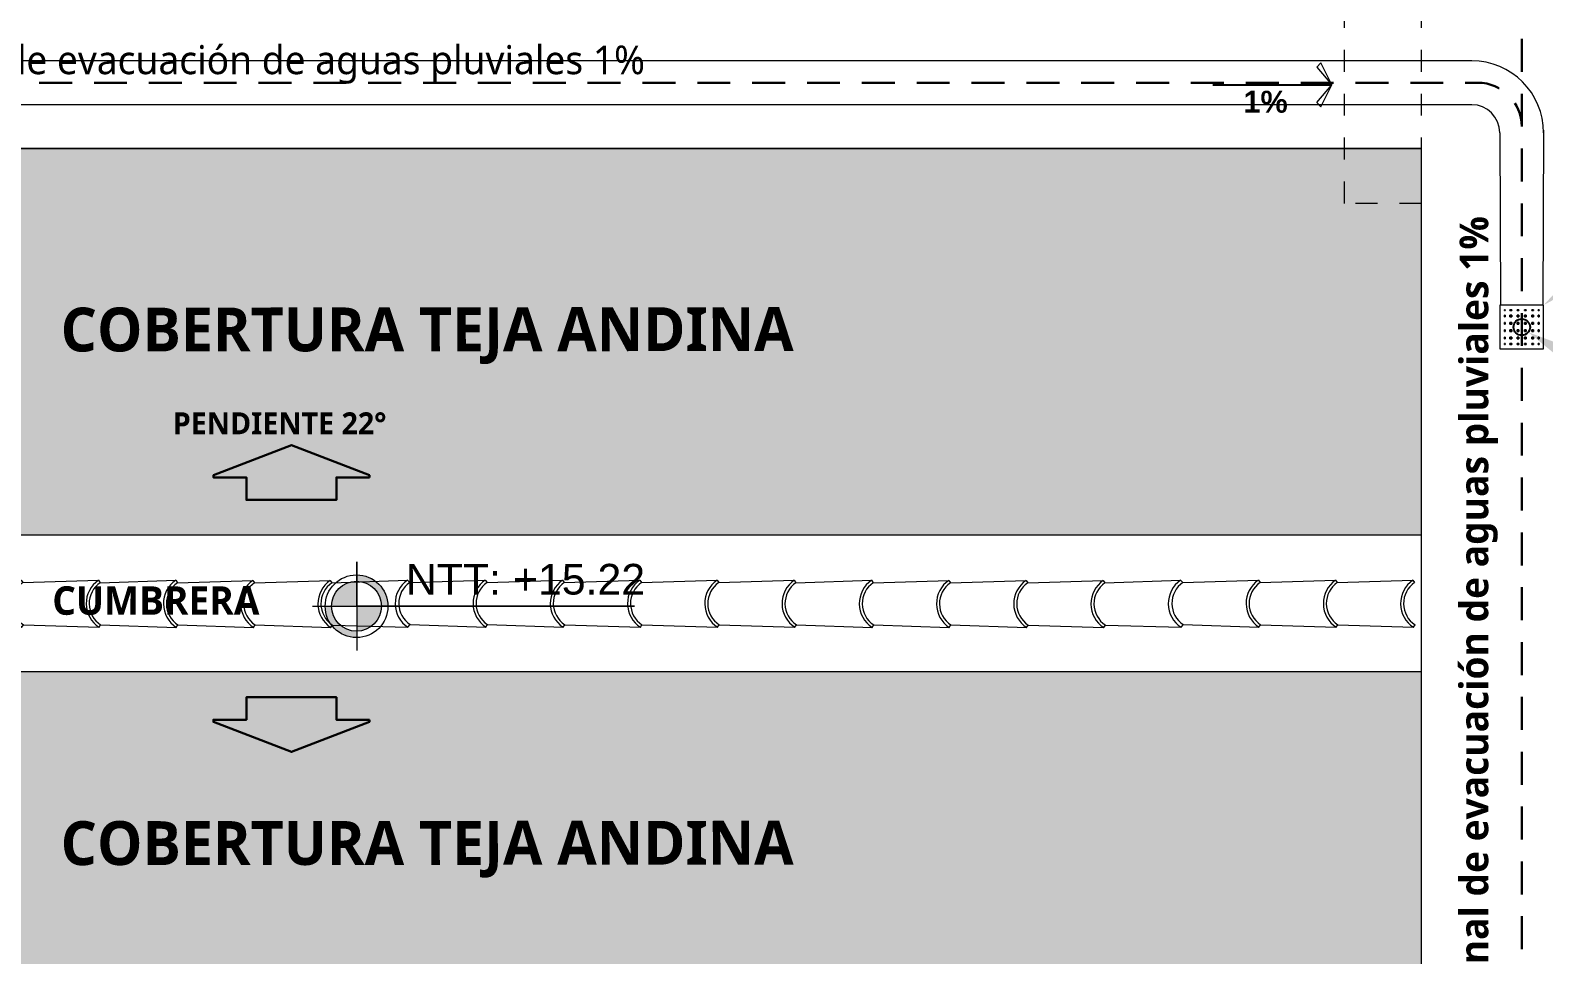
# Model space of a CAD drawing. Header units: metres. Extents: x 27 to 147, y -173 to 8.
# Drawn here: x 121.2 to 128.1, y -112.21 to -107.99 of the extents above; entities that cross this region are included whole.
import ezdxf
from ezdxf import colors
from ezdxf.entities.mleader import LeaderData, LeaderLine
from ezdxf.math import Vec2, Vec3

# ---------------------------------------------------------------- set-up
doc = ezdxf.new("R2010")
doc.units = ezdxf.units.M
doc.linetypes.add('DASHED2', pattern=[0.375, 0.25, -0.125])
doc.linetypes.add('HIDDEN2', pattern=[0.1875, 0.125, -0.0625])
for name, color, linetype, lineweight in [('2D Drafting - General_Pen_No__46', 7, 'Continuous', 25), ('canal de evacuacion', 1, 'Continuous', 20), ('Cotas varias El', 253, 'Continuous', 13), ('GRAFO 0 BLANCO', 7, 'Continuous', 0), ('grafo 2', 31, 'Continuous', 20), ('GRAFO 4', 7, 'Continuous', 30), ('GRAFO01', 7, 'Continuous', 0), ('Interior - Mobiliario', 7, 'Continuous', 5), ('letras sr', 7, 'Continuous', 5), ('linea0016', 144, 'HIDDEN2', 9), ('Lineas Referencia', 73, 'Continuous', 13), ('teja andina', 252, 'Continuous', 0), ('TEJAS ANDINA', 253, 'Continuous', 0), ('TEXTO 100', 7, 'Continuous', 20), ('TEXTOS-SUBTITULO', 7, 'Continuous', 30)]:
    doc.layers.add(name, color=color, linetype=linetype, lineweight=lineweight)
doc.layers.add('ACHURADO', color=1, linetype='Continuous')
for name, color, linetype, lineweight, true_color in [('Interior - Furniture _Pen_No__3', 7, 'Continuous', 18, 0xff6600), ('Interior - Mobiliario _Pluma_Nº__3', 7, 'Continuous', 18, 0xff6600), ('Mobiliario', 7, 'Continuous', 0, 0x7f7f7f)]:
    doc.layers.add(name, color=color, linetype=linetype, lineweight=lineweight, true_color=true_color)
doc.styles.add('Generales', font='trebuc.ttf', dxfattribs={"height": 0.1})
doc.styles.add('GENERATED_STYLE_2', font='arial.ttf')
doc.styles.add('JOS', font='arial.ttf', dxfattribs={"height": 1})
doc.styles.get("Standard").update_dxf_attribs({"font": 'arial.ttf'})
doc.styles.add('TURBO_BASS', font='swisseb.ttf')

# ---------------------------------------------------------------- blocks, each defined once
blk = doc.blocks.new('A$C295C7585')
at = {"layer": 'Mobiliario', "lineweight": 15}
for p, q in [((1.374978025502969, 3.076203088460716), (1.513853283491699, 3.40416242087349)), ((1.513853283491699, 3.40416242087349), (1.527648820229842, 3.406546360073889)), ((1.556330874160267, 2.995064099900674), (1.716417933508637, 3.313533070731637)), ((1.716417933508637, 3.313533070731637), (1.70900166888714, 3.325407371513847)), ((1.222307230775641, 2.745859816847769), (1.36118248876528, 3.073819149260316)), ((1.36118248876528, 3.073819149260316), (1.374978025502969, 3.076203088460716)), ((1.563747138781764, 2.983189799118463), (1.556330874160267, 2.995064099900674)), ((1.403660079433394, 2.6647208282875), (1.563747138781764, 2.983189799118463)), ((1.069636436049223, 2.415516545234141), (1.208511694038407, 2.743475877646915)), ((1.208511694038407, 2.743475877646915), (1.222307230776096, 2.745859816847542)), ((1.250989284706975, 2.334377556673871), (1.411076344054891, 2.652846527505289)), ((1.411076344054891, 2.652846527505289), (1.403660079433394, 2.6647208282875)), ((0.9169656413223493, 2.085173273620967), (1.055840899311079, 2.413132606033741)), ((1.055840899311079, 2.413132606033741), (1.069636436048768, 2.415516545234595)), ((1.098318489980102, 2.004034285060698), (1.258405549328472, 2.322503255891888)), ((1.258405549328472, 2.322503255891888), (1.25098928470652, 2.334377556674326)), ((0.7650785429282223, 1.751017721853714), (0.9031190902182971, 2.079350511766734)), ((0.9031190902182971, 2.079350511766734), (0.9169656413223493, 2.085173273620967)), ((1.10492039455994, 1.989062689736784), (1.098439325062163, 2.004274668164622)), ((0.94643139158552, 1.66987873329299), (1.10492039455994, 1.989062689736784)), ((0.612407748201349, 1.420674450239858), (0.7512830061905333, 1.748633782652632)), ((0.7512830061905333, 1.748633782652632), (0.7650785429282223, 1.751017721853486)), ((0.7937605968586467, 1.339535461679816), (0.953847656207472, 1.658004432511007)), ((0.953847656207472, 1.658004432511007), (0.94643139158552, 1.66987873329299)), ((0.4597369534749305, 1.090331178626684), (0.5986122114636601, 1.418290511039459)), ((0.5986122114636601, 1.418290511039459), (0.6124077482018038, 1.420674450240085)), ((0.6410898021322282, 1.009192190066642), (0.8011768614805987, 1.327661160897833)), ((0.8011768614805987, 1.327661160897833), (0.7937605968591015, 1.339535461679816)), ((0.3070661587476025, 0.7599879070137376), (0.4459414167367868, 1.087947239426285)), ((0.4459414167367868, 1.087947239426285), (0.4597369534749305, 1.090331178626911)), ((0.6485060667537255, 0.997317889284659), (0.6410898021322282, 1.009192190066642)), ((0.4884190074053549, 0.6788489184534683), (0.6485060667537255, 0.997317889284659)), ((0.1543953640207292, 0.4296446354001091), (0.2932706220099135, 0.757603967813111)), ((0.2932706220099135, 0.757603967813111), (0.3070661587480572, 0.7599879070135103)), ((0.3357482126784817, 0.3485056468398398), (0.4958352720268522, 0.6669746176712579)), ((0.4958352720268522, 0.6669746176712579), (0.4884190074053549, 0.6788489184534683)), ((0.1405998272830402, 0.4272606961997099), (0.1543953640207292, 0.4296446354007912)), ((0.001724569293855893, 0.09930136378693533), (0.1405998272830402, 0.4272606961997099)), ((0.1830774179516084, 0.01816237522666597), (0.3431644773004336, 0.3366313460578567)), ((0.3431644773004336, 0.3366313460578567), (0.3357482126784817, 0.3485056468402945))]:
    blk.add_line(p, q, dxfattribs=at)
for centre, radius, start, end in [((1.64559542193274, 3.42692813519011), 0.1336946849706216, 189.8041789864884, 301.9874291323811), ((1.64559542193274, 3.42692813519011), 0.1196946849706216, 189.8041789864884, 301.9874291323811), ((1.492924627205866, 3.096584863576936), 0.1336946849706216, 189.8041789864884, 301.9874291323811), ((1.492924627205866, 3.096584863576936), 0.1196946849706216, 189.8041789864884, 301.9874291323811), ((1.340253832479448, 2.766241591963535), 0.1336946849706216, 189.8041789864884, 301.9874291323811), ((1.340253832479448, 2.766241591963535), 0.1196946849706216, 189.8041789864884, 301.9874291323811), ((1.187583037752574, 2.435898320350134), 0.1336946849706216, 189.8041789864884, 301.9874291323811), ((1.187583037752574, 2.435898320350134), 0.1196946849706216, 189.8041789864884, 301.9874291323811), ((1.034204698330086, 2.101672659223368), 0.1329726096647947, 189.6640148896703, 302.1275932302208), ((1.034912243024337, 2.105555048736051), 0.1196946849706216, 189.8041789864884, 301.9874291323811), ((0.8830251446311195, 1.77139949696948), 0.1336946849706216, 189.8041789864884, 301.9874291323811), ((0.8830251446311195, 1.77139949696948), 0.1196946849706216, 189.8041789864884, 301.9874291323811), ((0.7303543499047009, 1.441056225356306), 0.1336946849706216, 189.8041789864884, 301.9874291323811), ((0.7303543499047009, 1.441056225356306), 0.1196946849706216, 189.8041789864884, 301.9874291323811), ((0.5776835551778277, 1.110712953743132), 0.1336946849706216, 189.8041789864884, 301.9874291323811), ((0.5776835551778277, 1.110712953743132), 0.1196946849706216, 189.8041789864884, 301.9874291323811), ((0.4250127604509544, 0.7803696821295034), 0.1336946849706216, 189.8041789864884, 301.9874291323811), ((0.4250127604509544, 0.7803696821295034), 0.1196946849706216, 189.8041789864884, 301.9874291323811), ((0.2723419657240811, 0.4500264105163296), 0.1196946849706216, 189.8041789864884, 301.9874291323811), ((0.2723419657240811, 0.4500264105163296), 0.1336946849706216, 189.8041789864884, 301.9874291323811), ((0.1196711709962983, 0.119683138902019), 0.1196946849706216, 189.8041789864884, 301.9874291323811)]:
    blk.add_arc(centre, radius, start, end, dxfattribs=at)
blk = doc.blocks.new('FLECHA')
at = {"layer": 'grafo 2', "ltscale": 0.05}
for p, q in [((674350.4068813783, 8489809.493097022, -2.952000000000225), (674350.3571751671, 8489809.392813733, -2.952000000000225)), ((674350.4259006998, 8489809.474077702, -2.952000000000225), (674350.3571751671, 8489809.392813733, -2.952000000000225)), ((674350.4068813783, 8489809.493097022, -2.952000000000225), (674350.4259006998, 8489809.474077702, -2.952000000000225)), ((674350.4259006998, 8489809.311549768, -2.952000000000225), (674350.3571751671, 8489809.392813733, -2.952000000000225)), ((674350.4068813783, 8489809.292530447, -2.952000000000225), (674350.4259006998, 8489809.311549768, -2.952000000000225))]:
    blk.add_line(p, q, dxfattribs=at)
at = {"layer": 'grafo 2', "lineweight": 25}
blk.add_line((674350.8988359317, 8489809.392813733, -2.952000000000225), (674350.3571751671, 8489809.392813733, -2.952000000000225), dxfattribs=at)
at = {"layer": 'grafo 2'}
blk.add_line((674350.3571751671, 8489809.392813733, -2.952000000000225), (674350.4068813783, 8489809.292530447, -2.952000000000225), dxfattribs=at)
blk = doc.blocks.new('Red 18')
at = {"layer": 'GRAFO 0 BLANCO', "linetype": 'Continuous'}
for p, q in [((0.05, 0.2041666666666667), (0.04583333333333334, 0.2041666666666667)), ((0.04583333333333334, 0.2041666666666667), (0.04583333333333334, 0.2)), ((0.04583333333333334, 0.2), (0.04583333333333334, 0.2041666666666667)), ((0.04583333333333334, 0.2041666666666667), (0.05, 0.2041666666666667)), ((0.04583333333333334, 0.2), (0.05, 0.2)), ((0.05, 0.2), (0.04583333333333334, 0.2)), ((0.05, 0.1791666666666666), (0.04583333333333334, 0.1791666666666666)), ((0.04583333333333334, 0.1791666666666666), (0.04583333333333334, 0.1708333333333333)), ((0.04583333333333334, 0.1708333333333333), (0.04583333333333334, 0.1791666666666666)), ((0.04583333333333334, 0.1791666666666666), (0.05, 0.1791666666666666)), ((0.04583333333333334, 0.1708333333333333), (0.05, 0.1708333333333333)), ((0.05, 0.1708333333333333), (0.04583333333333334, 0.1708333333333333)), ((0.05, 0.1458333333333333), (0.04583333333333334, 0.1458333333333333)), ((0.04583333333333334, 0.1458333333333333), (0.04583333333333334, 0.1375)), ((0.04583333333333334, 0.1375), (0.04583333333333334, 0.1458333333333333)), ((0.04583333333333334, 0.1458333333333333), (0.05, 0.1458333333333333)), ((0.05, 0.2), (0.05, 0.2041666666666667)), ((0.05, 0.2041666666666667), (0.05, 0.2)), ((0.05, 0.1708333333333333), (0.05, 0.1791666666666666)), ((0.05, 0.1791666666666666), (0.05, 0.1708333333333333)), ((0.05, 0.1375), (0.05, 0.1458333333333333)), ((0.05, 0.1458333333333333), (0.05, 0.1375)), ((0.07916666666666668, 0.2041666666666667), (0.07083333333333333, 0.2041666666666667)), ((0.07083333333333333, 0.2041666666666667), (0.07083333333333333, 0.2)), ((0.07083333333333333, 0.2041666666666667), (0.07916666666666668, 0.2041666666666667)), ((0.07083333333333333, 0.2), (0.07083333333333333, 0.2041666666666667)), ((0.07083333333333333, 0.2), (0.07916666666666668, 0.2)), ((0.07916666666666668, 0.2), (0.07083333333333333, 0.2)), ((0.07916666666666668, 0.1791666666666666), (0.07083333333333333, 0.1791666666666666)), ((0.07083333333333333, 0.1791666666666666), (0.07083333333333333, 0.1708333333333333)), ((0.07083333333333333, 0.1708333333333333), (0.07083333333333333, 0.1791666666666666)), ((0.07083333333333333, 0.1791666666666666), (0.07916666666666668, 0.1791666666666666)), ((0.07083333333333333, 0.1708333333333333), (0.07916666666666668, 0.1708333333333333)), ((0.07916666666666668, 0.1708333333333333), (0.07083333333333333, 0.1708333333333333)), ((0.07916666666666668, 0.1458333333333333), (0.07083333333333333, 0.1458333333333333)), ((0.07083333333333333, 0.1458333333333333), (0.07083333333333333, 0.1375)), ((0.07083333333333333, 0.1375), (0.07083333333333333, 0.1458333333333333)), ((0.07083333333333333, 0.1458333333333333), (0.07916666666666668, 0.1458333333333333)), ((0.07916666666666668, 0.2), (0.07916666666666668, 0.2041666666666667)), ((0.07916666666666668, 0.2041666666666667), (0.07916666666666668, 0.2)), ((0.07916666666666668, 0.1708333333333333), (0.07916666666666668, 0.1791666666666666)), ((0.07916666666666668, 0.1791666666666666), (0.07916666666666668, 0.1708333333333333)), ((0.07916666666666668, 0.1375), (0.07916666666666668, 0.1458333333333333)), ((0.07916666666666668, 0.1458333333333333), (0.07916666666666668, 0.1375)), ((0.1125, 0.2041666666666667), (0.1041666666666667, 0.2041666666666667)), ((0.1041666666666667, 0.2041666666666667), (0.1041666666666667, 0.2)), ((0.1041666666666667, 0.2041666666666667), (0.1125, 0.2041666666666667)), ((0.1041666666666667, 0.2), (0.1041666666666667, 0.2041666666666667)), ((0.1041666666666667, 0.2), (0.1125, 0.2)), ((0.1125, 0.2), (0.1041666666666667, 0.2)), ((0.1125, 0.1791666666666666), (0.1041666666666667, 0.1791666666666666)), ((0.1041666666666667, 0.1791666666666666), (0.1041666666666667, 0.1708333333333333)), ((0.1041666666666667, 0.1708333333333333), (0.1041666666666667, 0.1791666666666666)), ((0.1041666666666667, 0.1791666666666666), (0.1125, 0.1791666666666666)), ((0.1041666666666667, 0.1708333333333333), (0.1125, 0.1708333333333333)), ((0.1125, 0.1708333333333333), (0.1041666666666667, 0.1708333333333333)), ((0.1125, 0.1458333333333333), (0.1041666666666667, 0.1458333333333333)), ((0.1041666666666667, 0.1458333333333333), (0.1041666666666667, 0.1375)), ((0.1041666666666667, 0.1375), (0.1041666666666667, 0.1458333333333333)), ((0.1041666666666667, 0.1458333333333333), (0.1125, 0.1458333333333333)), ((0.1125, 0.2), (0.1125, 0.2041666666666667)), ((0.1125, 0.2041666666666667), (0.1125, 0.2)), ((0.1125, 0.1708333333333333), (0.1125, 0.1791666666666666)), ((0.1125, 0.1791666666666666), (0.1125, 0.1708333333333333)), ((0.1125, 0.1375), (0.1125, 0.1458333333333333)), ((0.1125, 0.1458333333333333), (0.1125, 0.1375)), ((0.1458333333333333, 0.2041666666666667), (0.1375, 0.2041666666666667)), ((0.1375, 0.2041666666666667), (0.1375, 0.2)), ((0.1375, 0.2041666666666667), (0.1458333333333333, 0.2041666666666667)), ((0.1375, 0.2), (0.1375, 0.2041666666666667)), ((0.1375, 0.2), (0.1458333333333333, 0.2)), ((0.1458333333333333, 0.2), (0.1375, 0.2)), ((0.1458333333333333, 0.1791666666666666), (0.1375, 0.1791666666666666)), ((0.1375, 0.1791666666666666), (0.1375, 0.1708333333333333)), ((0.1375, 0.1708333333333333), (0.1375, 0.1791666666666666)), ((0.1375, 0.1791666666666666), (0.1458333333333333, 0.1791666666666666)), ((0.1375, 0.1708333333333333), (0.1458333333333333, 0.1708333333333333)), ((0.1458333333333333, 0.1708333333333333), (0.1375, 0.1708333333333333)), ((0.1458333333333333, 0.1458333333333333), (0.1375, 0.1458333333333333)), ((0.1375, 0.1458333333333333), (0.1375, 0.1375)), ((0.1375, 0.1375), (0.1375, 0.1458333333333333)), ((0.1375, 0.1458333333333333), (0.1458333333333333, 0.1458333333333333)), ((0.1458333333333333, 0.2), (0.1458333333333333, 0.2041666666666667)), ((0.1458333333333333, 0.2041666666666667), (0.1458333333333333, 0.2)), ((0.1458333333333333, 0.1708333333333333), (0.1458333333333333, 0.1791666666666666)), ((0.1458333333333333, 0.1791666666666666), (0.1458333333333333, 0.1708333333333333)), ((0.1458333333333333, 0.1375), (0.1458333333333333, 0.1458333333333333)), ((0.1458333333333333, 0.1458333333333333), (0.1458333333333333, 0.1375)), ((0.1791666666666666, 0.2041666666666667), (0.1708333333333333, 0.2041666666666667)), ((0.1708333333333333, 0.2041666666666667), (0.1708333333333333, 0.2)), ((0.1708333333333333, 0.2041666666666667), (0.1791666666666666, 0.2041666666666667)), ((0.1708333333333333, 0.2), (0.1708333333333333, 0.2041666666666667)), ((0.1708333333333333, 0.2), (0.1791666666666666, 0.2)), ((0.1791666666666666, 0.2), (0.1708333333333333, 0.2)), ((0.1791666666666666, 0.1791666666666666), (0.1708333333333333, 0.1791666666666666)), ((0.1708333333333333, 0.1791666666666666), (0.1708333333333333, 0.1708333333333333)), ((0.1708333333333333, 0.1708333333333333), (0.1708333333333333, 0.1791666666666666)), ((0.1708333333333333, 0.1791666666666666), (0.1791666666666666, 0.1791666666666666)), ((0.1708333333333333, 0.1708333333333333), (0.1791666666666666, 0.1708333333333333)), ((0.1791666666666666, 0.1708333333333333), (0.1708333333333333, 0.1708333333333333)), ((0.1791666666666666, 0.1458333333333333), (0.1708333333333333, 0.1458333333333333)), ((0.1708333333333333, 0.1458333333333333), (0.1708333333333333, 0.1375)), ((0.1708333333333333, 0.1375), (0.1708333333333333, 0.1458333333333333)), ((0.1708333333333333, 0.1458333333333333), (0.1791666666666666, 0.1458333333333333)), ((0.1791666666666666, 0.2), (0.1791666666666666, 0.2041666666666667)), ((0.1791666666666666, 0.2041666666666667), (0.1791666666666666, 0.2)), ((0.1791666666666666, 0.1708333333333333), (0.1791666666666666, 0.1791666666666666)), ((0.1791666666666666, 0.1791666666666666), (0.1791666666666666, 0.1708333333333333)), ((0.1791666666666666, 0.1375), (0.1791666666666666, 0.1458333333333333)), ((0.1791666666666666, 0.1458333333333333), (0.1791666666666666, 0.1375)), ((0.2041666666666667, 0.2041666666666667), (0.2, 0.2041666666666667)), ((0.2, 0.2041666666666667), (0.2, 0.2)), ((0.2, 0.2), (0.2, 0.2041666666666667)), ((0.2, 0.2041666666666667), (0.2041666666666667, 0.2041666666666667)), ((0.2, 0.2), (0.2041666666666667, 0.2)), ((0.2041666666666667, 0.2), (0.2, 0.2)), ((0.2041666666666667, 0.1791666666666666), (0.2, 0.1791666666666666)), ((0.2, 0.1791666666666666), (0.2, 0.1708333333333333)), ((0.2, 0.1708333333333333), (0.2, 0.1791666666666666)), ((0.2, 0.1791666666666666), (0.2041666666666667, 0.1791666666666666)), ((0.2, 0.1708333333333333), (0.2041666666666667, 0.1708333333333333)), ((0.2041666666666667, 0.1708333333333333), (0.2, 0.1708333333333333)), ((0.2041666666666667, 0.1458333333333333), (0.2, 0.1458333333333333)), ((0.2, 0.1458333333333333), (0.2, 0.1375)), ((0.2, 0.1375), (0.2, 0.1458333333333333)), ((0.2, 0.1458333333333333), (0.2041666666666667, 0.1458333333333333)), ((0.2041666666666667, 0.2), (0.2041666666666667, 0.2041666666666667)), ((0.2041666666666667, 0.2041666666666667), (0.2041666666666667, 0.2)), ((0.2041666666666667, 0.1708333333333333), (0.2041666666666667, 0.1791666666666666)), ((0.2041666666666667, 0.1791666666666666), (0.2041666666666667, 0.1708333333333333)), ((0.2041666666666667, 0.1375), (0.2041666666666667, 0.1458333333333333)), ((0.2041666666666667, 0.1458333333333333), (0.2041666666666667, 0.1375)), ((0.04583333333333334, 0.1375), (0.05, 0.1375)), ((0.05, 0.1375), (0.04583333333333334, 0.1375)), ((0.05, 0.1125), (0.04583333333333334, 0.1125)), ((0.04583333333333334, 0.1125), (0.04583333333333334, 0.1041666666666667)), ((0.04583333333333334, 0.1041666666666667), (0.04583333333333334, 0.1125)), ((0.04583333333333334, 0.1125), (0.05, 0.1125)), ((0.04583333333333334, 0.1041666666666667), (0.05, 0.1041666666666667)), ((0.05, 0.1041666666666667), (0.04583333333333334, 0.1041666666666667)), ((0.05, 0.07916666666666668), (0.04583333333333334, 0.07916666666666668)), ((0.04583333333333334, 0.07916666666666668), (0.04583333333333334, 0.07083333333333333)), ((0.04583333333333334, 0.07083333333333333), (0.04583333333333334, 0.07916666666666668)), ((0.04583333333333334, 0.07916666666666668), (0.05, 0.07916666666666668)), ((0.04583333333333334, 0.07083333333333333), (0.05, 0.07083333333333333)), ((0.05, 0.07083333333333333), (0.04583333333333334, 0.07083333333333333)), ((0.05, 0.1041666666666667), (0.05, 0.1125)), ((0.05, 0.1125), (0.05, 0.1041666666666667)), ((0.05, 0.07083333333333333), (0.05, 0.07916666666666668)), ((0.05, 0.07916666666666668), (0.05, 0.07083333333333333)), ((0.07083333333333333, 0.1375), (0.07916666666666668, 0.1375)), ((0.07916666666666668, 0.1375), (0.07083333333333333, 0.1375)), ((0.07916666666666668, 0.1125), (0.07083333333333333, 0.1125)), ((0.07083333333333333, 0.1125), (0.07083333333333333, 0.1041666666666667)), ((0.07083333333333333, 0.1041666666666667), (0.07083333333333333, 0.1125)), ((0.07083333333333333, 0.1125), (0.07916666666666668, 0.1125)), ((0.07083333333333333, 0.1041666666666667), (0.07916666666666668, 0.1041666666666667)), ((0.07916666666666668, 0.1041666666666667), (0.07083333333333333, 0.1041666666666667)), ((0.07916666666666668, 0.07916666666666668), (0.07083333333333333, 0.07916666666666668)), ((0.07083333333333333, 0.07916666666666668), (0.07083333333333333, 0.07083333333333333)), ((0.07083333333333333, 0.07083333333333333), (0.07083333333333333, 0.07916666666666668)), ((0.07083333333333333, 0.07916666666666668), (0.07916666666666668, 0.07916666666666668)), ((0.07083333333333333, 0.07083333333333333), (0.07916666666666668, 0.07083333333333333)), ((0.07916666666666668, 0.07083333333333333), (0.07083333333333333, 0.07083333333333333)), ((0.07916666666666668, 0.1041666666666667), (0.07916666666666668, 0.1125)), ((0.07916666666666668, 0.1125), (0.07916666666666668, 0.1041666666666667)), ((0.07916666666666668, 0.07083333333333333), (0.07916666666666668, 0.07916666666666668)), ((0.07916666666666668, 0.07916666666666668), (0.07916666666666668, 0.07083333333333333)), ((0.1041666666666667, 0.1375), (0.1125, 0.1375)), ((0.1125, 0.1375), (0.1041666666666667, 0.1375)), ((0.1125, 0.1125), (0.1041666666666667, 0.1125)), ((0.1041666666666667, 0.1125), (0.1041666666666667, 0.1041666666666667)), ((0.1041666666666667, 0.1041666666666667), (0.1041666666666667, 0.1125)), ((0.1041666666666667, 0.1125), (0.1125, 0.1125)), ((0.1041666666666667, 0.1041666666666667), (0.1125, 0.1041666666666667)), ((0.1125, 0.1041666666666667), (0.1041666666666667, 0.1041666666666667)), ((0.1125, 0.07916666666666668), (0.1041666666666667, 0.07916666666666668)), ((0.1041666666666667, 0.07916666666666668), (0.1041666666666667, 0.07083333333333333)), ((0.1041666666666667, 0.07083333333333333), (0.1041666666666667, 0.07916666666666668)), ((0.1041666666666667, 0.07916666666666668), (0.1125, 0.07916666666666668)), ((0.1041666666666667, 0.07083333333333333), (0.1125, 0.07083333333333333)), ((0.1125, 0.07083333333333333), (0.1041666666666667, 0.07083333333333333)), ((0.1125, 0.1041666666666667), (0.1125, 0.1125)), ((0.1125, 0.1125), (0.1125, 0.1041666666666667)), ((0.1125, 0.07083333333333333), (0.1125, 0.07916666666666668)), ((0.1125, 0.07916666666666668), (0.1125, 0.07083333333333333)), ((0.1375, 0.1375), (0.1458333333333333, 0.1375)), ((0.1458333333333333, 0.1375), (0.1375, 0.1375)), ((0.1458333333333333, 0.1125), (0.1375, 0.1125)), ((0.1375, 0.1125), (0.1375, 0.1041666666666667)), ((0.1375, 0.1041666666666667), (0.1375, 0.1125)), ((0.1375, 0.1125), (0.1458333333333333, 0.1125)), ((0.1375, 0.1041666666666667), (0.1458333333333333, 0.1041666666666667)), ((0.1458333333333333, 0.1041666666666667), (0.1375, 0.1041666666666667)), ((0.1458333333333333, 0.07916666666666668), (0.1375, 0.07916666666666668)), ((0.1375, 0.07916666666666668), (0.1375, 0.07083333333333333)), ((0.1375, 0.07083333333333333), (0.1375, 0.07916666666666668)), ((0.1375, 0.07916666666666668), (0.1458333333333333, 0.07916666666666668)), ((0.1375, 0.07083333333333333), (0.1458333333333333, 0.07083333333333333)), ((0.1458333333333333, 0.07083333333333333), (0.1375, 0.07083333333333333)), ((0.1458333333333333, 0.1041666666666667), (0.1458333333333333, 0.1125)), ((0.1458333333333333, 0.1125), (0.1458333333333333, 0.1041666666666667)), ((0.1458333333333333, 0.07083333333333333), (0.1458333333333333, 0.07916666666666668)), ((0.1458333333333333, 0.07916666666666668), (0.1458333333333333, 0.07083333333333333)), ((0.1708333333333333, 0.1375), (0.1791666666666666, 0.1375)), ((0.1791666666666666, 0.1375), (0.1708333333333333, 0.1375)), ((0.1791666666666666, 0.1125), (0.1708333333333333, 0.1125)), ((0.1708333333333333, 0.1125), (0.1708333333333333, 0.1041666666666667)), ((0.1708333333333333, 0.1041666666666667), (0.1708333333333333, 0.1125)), ((0.1708333333333333, 0.1125), (0.1791666666666666, 0.1125)), ((0.1708333333333333, 0.1041666666666667), (0.1791666666666666, 0.1041666666666667)), ((0.1791666666666666, 0.1041666666666667), (0.1708333333333333, 0.1041666666666667)), ((0.1791666666666666, 0.07916666666666668), (0.1708333333333333, 0.07916666666666668)), ((0.1708333333333333, 0.07916666666666668), (0.1708333333333333, 0.07083333333333333)), ((0.1708333333333333, 0.07083333333333333), (0.1708333333333333, 0.07916666666666668)), ((0.1708333333333333, 0.07916666666666668), (0.1791666666666666, 0.07916666666666668)), ((0.1708333333333333, 0.07083333333333333), (0.1791666666666666, 0.07083333333333333)), ((0.1791666666666666, 0.07083333333333333), (0.1708333333333333, 0.07083333333333333)), ((0.1791666666666666, 0.1041666666666667), (0.1791666666666666, 0.1125)), ((0.1791666666666666, 0.1125), (0.1791666666666666, 0.1041666666666667)), ((0.1791666666666666, 0.07083333333333333), (0.1791666666666666, 0.07916666666666668)), ((0.1791666666666666, 0.07916666666666668), (0.1791666666666666, 0.07083333333333333)), ((0.2, 0.1375), (0.2041666666666667, 0.1375)), ((0.2041666666666667, 0.1375), (0.2, 0.1375)), ((0.2041666666666667, 0.1125), (0.2, 0.1125)), ((0.2, 0.1125), (0.2, 0.1041666666666667)), ((0.2, 0.1041666666666667), (0.2, 0.1125)), ((0.2, 0.1125), (0.2041666666666667, 0.1125)), ((0.2, 0.1041666666666667), (0.2041666666666667, 0.1041666666666667)), ((0.2041666666666667, 0.1041666666666667), (0.2, 0.1041666666666667)), ((0.2041666666666667, 0.07916666666666668), (0.2, 0.07916666666666668)), ((0.2, 0.07916666666666668), (0.2, 0.07083333333333333)), ((0.2, 0.07083333333333333), (0.2, 0.07916666666666668)), ((0.2, 0.07916666666666668), (0.2041666666666667, 0.07916666666666668)), ((0.2, 0.07083333333333333), (0.2041666666666667, 0.07083333333333333)), ((0.2041666666666667, 0.07083333333333333), (0.2, 0.07083333333333333)), ((0.2041666666666667, 0.1041666666666667), (0.2041666666666667, 0.1125)), ((0.2041666666666667, 0.1125), (0.2041666666666667, 0.1041666666666667)), ((0.2041666666666667, 0.07083333333333333), (0.2041666666666667, 0.07916666666666668)), ((0.2041666666666667, 0.07916666666666668), (0.2041666666666667, 0.07083333333333333)), ((0.05, 0.05), (0.04583333333333334, 0.05)), ((0.04583333333333334, 0.05), (0.04583333333333334, 0.04583333333333334)), ((0.04583333333333334, 0.04583333333333334), (0.04583333333333334, 0.05)), ((0.04583333333333334, 0.05), (0.05, 0.05)), ((0.04583333333333334, 0.04583333333333334), (0.05, 0.04583333333333334)), ((0.05, 0.04583333333333334), (0.04583333333333334, 0.04583333333333334)), ((0.05, 0.04583333333333334), (0.05, 0.05)), ((0.05, 0.05), (0.05, 0.04583333333333334)), ((0.07916666666666668, 0.05), (0.07083333333333333, 0.05)), ((0.07083333333333333, 0.05), (0.07083333333333333, 0.04583333333333334)), ((0.07083333333333333, 0.05), (0.07916666666666668, 0.05)), ((0.07083333333333333, 0.04583333333333334), (0.07083333333333333, 0.05)), ((0.07083333333333333, 0.04583333333333334), (0.07916666666666668, 0.04583333333333334)), ((0.07916666666666668, 0.04583333333333334), (0.07083333333333333, 0.04583333333333334)), ((0.07916666666666668, 0.04583333333333334), (0.07916666666666668, 0.05)), ((0.07916666666666668, 0.05), (0.07916666666666668, 0.04583333333333334)), ((0.1125, 0.05), (0.1041666666666667, 0.05)), ((0.1041666666666667, 0.05), (0.1041666666666667, 0.04583333333333334)), ((0.1041666666666667, 0.05), (0.1125, 0.05)), ((0.1041666666666667, 0.04583333333333334), (0.1041666666666667, 0.05)), ((0.1041666666666667, 0.04583333333333334), (0.1125, 0.04583333333333334)), ((0.1125, 0.04583333333333334), (0.1041666666666667, 0.04583333333333334)), ((0.1125, 0.04583333333333334), (0.1125, 0.05)), ((0.1125, 0.05), (0.1125, 0.04583333333333334)), ((0.1458333333333333, 0.05), (0.1375, 0.05)), ((0.1375, 0.05), (0.1375, 0.04583333333333334)), ((0.1375, 0.05), (0.1458333333333333, 0.05)), ((0.1375, 0.04583333333333334), (0.1375, 0.05)), ((0.1375, 0.04583333333333334), (0.1458333333333333, 0.04583333333333334)), ((0.1458333333333333, 0.04583333333333334), (0.1375, 0.04583333333333334)), ((0.1458333333333333, 0.04583333333333334), (0.1458333333333333, 0.05)), ((0.1458333333333333, 0.05), (0.1458333333333333, 0.04583333333333334)), ((0.1791666666666666, 0.05), (0.1708333333333333, 0.05)), ((0.1708333333333333, 0.05), (0.1708333333333333, 0.04583333333333334)), ((0.1708333333333333, 0.05), (0.1791666666666666, 0.05)), ((0.1708333333333333, 0.04583333333333334), (0.1708333333333333, 0.05)), ((0.1708333333333333, 0.04583333333333334), (0.1791666666666666, 0.04583333333333334)), ((0.1791666666666666, 0.04583333333333334), (0.1708333333333333, 0.04583333333333334)), ((0.1791666666666666, 0.04583333333333334), (0.1791666666666666, 0.05)), ((0.1791666666666666, 0.05), (0.1791666666666666, 0.04583333333333334)), ((0.2041666666666667, 0.05), (0.2, 0.05)), ((0.2, 0.05), (0.2, 0.04583333333333334)), ((0.2, 0.04583333333333334), (0.2, 0.05)), ((0.2, 0.05), (0.2041666666666667, 0.05)), ((0.2, 0.04583333333333334), (0.2041666666666667, 0.04583333333333334)), ((0.2041666666666667, 0.04583333333333334), (0.2, 0.04583333333333334)), ((0.2041666666666667, 0.04583333333333334), (0.2041666666666667, 0.05)), ((0.2041666666666667, 0.05), (0.2041666666666667, 0.04583333333333334))]:
    blk.add_line(p, q, dxfattribs=at)
at = {"layer": 'GRAFO01'}
blk.add_lwpolyline([(0.02500000000000005, 0.02500000000000141), (0.2250000000000001, 0.02500000000000141), (0.2250000000000001, 0.2250000000000014), (0.02500000000000005, 0.2250000000000014)], close=True, dxfattribs=at)
at = {"layer": 'Interior - Mobiliario _Pluma_Nº__3', "linetype": 'Continuous'}
for p, q in [((0.2250000000000001, 0.2250000000000014), (0.02500000000000005, 0.2250000000000014)), ((0.02500000000000005, 0.2250000000000014), (0.02500000000000005, 0.02500000000000141)), ((0.2250000000000001, 0.02500000000000141), (0.2250000000000001, 0.2250000000000014)), ((0.02500000000000005, 0.02500000000000141), (0.2250000000000001, 0.02500000000000141))]:
    blk.add_line(p, q, dxfattribs=at)

msp = doc.modelspace()

# ---------------------------------------------------------------- hatches: boundary and pattern name
at = {"layer": 'Interior - Furniture _Pen_No__3', "true_color": 0x939598}
h = msp.add_hatch(color=252, dxfattribs=at)
h.dxf.hatch_style = 1
h.paths.add_polyline_path([(122.5941153222406, -110.1345786798243), (122.594115321865, -110.0321786839936), (122.7451553238147, -110.0321786834378), (122.7451553237759, -110.022351756211), (122.3893153213256, -109.8857575719413), (122.0334753198796, -110.0223517588314), (122.0334753199154, -110.0321786860574), (122.1845153195971, -110.0321786855016), (122.1845153199756, -110.1345786813322)])
h = msp.add_hatch(color=252, dxfattribs=at)
h.dxf.hatch_style = 1
h.paths.add_polyline_path([(122.1845153199756, -111.0345208938229), (122.1845153195971, -111.1369208896535), (122.0334753199154, -111.1369208890978), (122.0334753198796, -111.1467478163238), (122.3893153213256, -111.2833420032139), (122.7451553237759, -111.1467478189441), (122.7451553238147, -111.1369208917173), (122.594115321865, -111.1369208911616), (122.5941153222406, -111.0345208953308)])
at = {"layer": 'TEJAS ANDINA'}
h = msp.add_hatch(dxfattribs=at)
h.set_pattern_fill('SPANTIL1', color=256, scale=0.2, angle=180, style=2, pattern_type=2)
h.set_pattern_definition([(94.9696999999998, (232.3793707076409, -46.80110244884516), (0.1999982614014093, -2.400000210303527), [0.1846944, -4.432664199999999]), (360, (232.3633707076409, -46.61710244884516), (0.2000000000000001, 0.1999999999999999), [0.016, -0.184]), (180, (232.5633707076408, -46.60110244884517), (-0.2000000000000001, -0.2), [0.05600000000000001, -0.144]), (270, (232.5073707076409, -46.60110244884517), (0.1999999999999999, -0.2000000000000001), [0.02, -0.18]), (90, (232.3793707076409, -46.62110244884515), (-0.1999999999999999, 0.2000000000000001), [0.02, -0.18]), (180, (232.3793707076409, -46.60110244884517), (-0.2000000000000001, -0.2), [0.016, -0.184]), (180, (232.5633707076408, -46.61710244884516), (-0.2000000000000001, -0.2), [0.04000000000000001, -0.16]), (265.0303, (232.5233707076409, -46.61710244884516), (-0.1999982614014128, -2.400000210303527), [0.1846944, -4.4326642]), (232.6961, (232.5233707076409, -46.62710244884518), (2.599997177976598, 3.400002148337722), [0.0528016, -5.227349999999999]), (198.4349, (232.4913707076408, -46.66910244884515), (-0.4000000869185923, -0.1999996806445414), [0.0505963999999999, -0.5818589999999981]), (161.5651, (232.4433707076408, -46.68510244884517), (0.4000000869185921, -0.1999996806445419), [0.05059639999999989, -0.581858999999998]), (127.3039, (232.3953707076408, -46.66910244884515), (-2.599997177976598, 3.400002148337724), [0.0528016, -5.22735]), (200.2249, (232.4813707076408, -46.65510244884517), (2.199999452866844, 0.8000016671195539), [0.04049700000000001, -4.0091944]), (159.7751, (232.4433707076408, -46.66910244884515), (-2.199999452866844, 0.800001667119556), [0.040497, -4.009194399999999]), (127.4053999999999, (232.4053707076409, -46.65510244884517), (-2.000001990523009, 2.59999849299601), [0.0428018, -4.237385]), (232.5946, (232.5073707076409, -46.62110244884515), (2.000001990523011, 2.599998492996008), [0.0428018, -4.237385])])
h.paths.add_polyline_path([(127.5395188327731, -110.2958310110319), (127.5395188327731, -108.5331511198055), (117.2395772203731, -108.5331511198055), (117.2395772203731, -110.2958310110319)])
h = msp.add_hatch(dxfattribs=at)
h.set_pattern_fill('SPANTIL1', color=256, scale=0.2, angle=-1.272221872585407e-14, style=2, pattern_type=2)
h.set_pattern_definition([(274.9697, (232.7473707076409, -46.40110244884518), (-0.1999982614014096, 2.400000210303527), [0.1846944, -4.4326642]), (180, (232.7633707076409, -46.58510244884518), (-0.2000000000000001, -0.2), [0.016, -0.184]), (360, (232.5633707076408, -46.60110244884517), (0.2, 0.2), [0.05600000000000001, -0.144]), (90, (232.6193707076409, -46.60110244884517), (-0.2, 0.2), [0.02, -0.18]), (270, (232.7473707076409, -46.58110244884519), (0.1999999999999999, -0.2000000000000001), [0.02, -0.18]), (360, (232.7473707076409, -46.60110244884517), (0.2, 0.2), [0.016, -0.184]), (360, (232.5633707076408, -46.58510244884518), (0.2, 0.2), [0.04000000000000001, -0.16]), (85.03029999999998, (232.6033707076409, -46.58510244884518), (0.1999982614014125, 2.400000210303527), [0.1846943999999999, -4.432664199999996]), (52.69609999999999, (232.6033707076409, -46.57510244884516), (-2.599997177976598, -3.400002148337723), [0.0528016, -5.22735]), (18.43489999999995, (232.6353707076408, -46.53310244884518), (0.4000000869185923, 0.1999996806445415), [0.05059639999999999, -0.5818589999999996]), (341.5651, (232.6833707076408, -46.51710244884516), (-0.4000000869185922, 0.1999996806445419), [0.05059640000000001, -0.5818589999999999]), (307.3039000000001, (232.7313707076408, -46.53310244884518), (2.599997177976598, -3.400002148337723), [0.0528016, -5.22735]), (20.22489999999998, (232.6453707076408, -46.54710244884517), (-2.199999452866844, -0.8000016671195542), [0.04049699999999992, -4.009194399999989]), (339.7751, (232.6833707076408, -46.53310244884518), (2.199999452866844, -0.8000016671195557), [0.04049699999999996, -4.009194399999995]), (307.4053999999999, (232.7213707076409, -46.54710244884517), (2.00000199052301, -2.59999849299601), [0.04280179999999992, -4.237384999999989]), (52.59459999999999, (232.6193707076409, -46.58110244884519), (-2.000001990523011, -2.599998492996009), [0.0428018, -4.237385])])
h.paths.add_polyline_path([(127.5395188327731, -112.6831524342407), (127.5395188327731, -110.9192932083882), (117.2395772203731, -110.9192932083882), (117.2395772203731, -112.6831524342407)])
at = {"layer": 'TEXTO 100', "ltscale": 1.3}
h = msp.add_hatch(color=256, dxfattribs=at)
edge = h.paths.add_edge_path()
edge.add_line((122.7998910887665, -110.6194424145706), (122.6860857847372, -110.6194424127741))
edge.add_line((122.6860857847372, -110.6194424127741), (122.6860857847372, -110.7332477165786))
edge.add_arc((122.6860857857481, -110.6194424127741), 0.1138053038046205, 269.9999994913017, 359.9999990956475)
edge = h.paths.add_edge_path()
edge.add_arc((122.6860857855233, -110.6194424145706), 0.1138053056009154, 90.00000039565423, 180)
edge.add_line((122.5722804807085, -110.6194424145706), (122.6860857847378, -110.6194424127741))
edge.add_line((122.6860857847372, -110.6194424127741), (122.6860857847372, -110.5056371089697))
edge = h.paths.add_edge_path()
edge.add_line((122.6860857847372, -110.4765980797837), (122.6860857847372, -110.5056371089697))
edge.add_arc((122.6860857839516, -110.6194424145706), 0.1138053056009154, 0, 89.99999960434582, ccw=False)
edge.add_line((122.7998910887665, -110.6194424145706), (122.8289301197489, -110.6194424127741))
edge.add_arc((122.6860857857481, -110.6194424127741), 0.1428443340010337, -1.272221872585407e-14, 90.00000040528428)
msp.add_hatch(color=256, dxfattribs=at).paths.add_polyline_path([(122.5722804806629, -110.6194424127741), (122.5432414496871, -110.6194424127741, 0.4163528812831421), (122.6871283338833, -110.7622829432519), (122.6871283338833, -110.7332429414492, -0.4168992925091289)])

# ---------------------------------------------------------------- linework, layer by layer
at = {"layer": 'ACHURADO'}
msp.add_circle((127.9974101463345, -109.3470873493245), 0.0375, dxfattribs=at)
msp.add_circle((127.9974101463345, -109.3470873493245), 0.0375, dxfattribs=at)
at = {"layer": 'canal de evacuacion'}
for p, q in [((127.769037165174, -108.1331526861222), (117.2394649486753, -108.133152686122)), ((127.769037165174, -108.3331526861223), (117.2394649486753, -108.3331526861218))]:
    msp.add_line(p, q, dxfattribs=at)
for points in [[(127.8970743480502, -108.4611898689979), (127.9005297287473, -109.2467949829539)], [(128.0968429785064, -108.4488715048756), (128.0937535728019, -109.2467949829539)]]:
    msp.add_lwpolyline(points, dxfattribs=at)
for radius, start in [(0.3280371828760508, 3.908265592582369e-11), (0.1280371828760508, 0)]:
    msp.add_arc((127.769037165174, -108.4611898689979), radius, start, 90, dxfattribs=at)
at = {"layer": 'Cotas varias El'}
for p, q in [((117.2395772203731, -108.5331511198055), (127.5395326688742, -108.5331511198055)), ((127.539678635393, -110.2958310110319), (117.2395772203731, -110.2958310110319)), ((127.5395186028265, -110.9192932083882), (117.2394171878067, -110.9192932083882))]:
    msp.add_line(p, q, dxfattribs=at)
at = {"layer": 'GRAFO 4', "linetype": 'Continuous', "flags": 128}
for points in [[(122.7451553238147, -110.0321786834378), (122.7451553237759, -110.022351756211), (122.3893153213256, -109.8857575719413), (122.0334753198796, -110.0223517588314), (122.0334753199154, -110.0321786860574), (122.1845153195971, -110.0321786855016), (122.1845153199756, -110.1345786813322), (122.5941153222406, -110.1345786798243), (122.594115321865, -110.0321786839936)], [(122.7451553238147, -111.1369208917173), (122.7451553237759, -111.1467478189441), (122.3893153213256, -111.2833420032139), (122.0334753198796, -111.1467478163238), (122.0334753199154, -111.1369208890978), (122.1845153195971, -111.1369208896535), (122.1845153199756, -111.0345208938229), (122.5941153222406, -111.0345208953308), (122.594115321865, -111.1369208911616)]]:
    msp.add_lwpolyline(points, close=True, dxfattribs=at)
at = {"layer": 'GRAFO01', "color": 251, "linetype": 'DASHED2', "lineweight": 9, "ltscale": 0.2}
msp.add_lwpolyline([(127.5395184686291, -107.6831510707596), (127.5395185698484, -108.7831510707377), (127.1895185698902, -108.7831514149256), (127.1895184686708, -107.683151414948)], close=True, dxfattribs=at)
at = {"layer": 'linea0016', "linetype": 'HIDDEN2', "lineweight": 30, "ltscale": 1.2}
for p, q in [((127.9972671016089, -103.7831516920764), (127.9972671016089, -131.6831524622097)), ((117.2395772203731, -108.2331511155984), (127.7970743480491, -108.2331510638088))]:
    msp.add_line(p, q, dxfattribs=at)
at = {"layer": 'linea0016', "linetype": 'HIDDEN2', "lineweight": 30, "ltscale": 0.9}
msp.add_arc((127.7970743480491, -108.4331510638088), 0.2, 0, 89.99999999999675, dxfattribs=at)
at = {"layer": 'teja andina', "lineweight": 15}
for p, q in [((124.3370326386054, -110.5119615192733), (124.6814131553083, -110.5010567677243)), ((124.6814131553083, -110.5010567677243), (124.6890978920604, -110.5122096688456)), ((124.6890978920597, -110.5122096688458), (125.0334784087628, -110.5013049172968)), ((125.0334784087628, -110.5013049172968), (125.0411631455146, -110.5124578184187)), ((125.0411631455146, -110.5124578184182), (125.3855436622172, -110.5015530668693)), ((125.3855436622172, -110.5015530668693), (125.3932283989692, -110.5127059679911)), ((125.393228398969, -110.5127059679912), (125.7376089156716, -110.5018012164418)), ((125.7376089156716, -110.5018012164418), (125.7452936524236, -110.5129541175636)), ((125.7452936524231, -110.5129541175634), (126.0896741691259, -110.5020493660144)), ((126.0896741691259, -110.5020493660144), (126.097358905878, -110.5132022671357)), ((126.0973589058782, -110.5132022671356), (126.4417292349752, -110.5014129066487)), ((126.4417292349752, -110.5014129066487), (126.4524555488196, -110.5112170705563)), ((126.4524555488196, -110.5112170705563), (126.7968360655223, -110.5003123190069)), ((126.7968360655223, -110.5003123190069), (126.8045208022742, -110.5114652201282)), ((126.8045208022739, -110.5114652201288), (127.1489013189769, -110.5005604685798)), ((127.1489013189769, -110.5005604685798), (127.1565860557286, -110.5117133697013)), ((127.1565860557286, -110.5117133697008), (127.5009665724314, -110.5008086181523)), ((127.5009665724314, -110.5008086181523), (127.5086513091829, -110.5119615192738)), ((124.3392460414237, -110.7041554748053), (124.6838854471458, -110.7157305466357)), ((124.6838854471458, -110.7157305466357), (124.6913112948785, -110.7044036243777)), ((124.6913112948781, -110.7044036243778), (125.0359507006002, -110.7159786962077)), ((125.0359507006002, -110.7159786962077), (125.0433765483328, -110.7046517739502)), ((125.0433765483328, -110.7046517739502), (125.3880159540548, -110.7162268457802)), ((125.3880159540548, -110.7162268457802), (125.3954418017872, -110.7048999235227)), ((125.3954418017872, -110.7048999235227), (125.7400812075092, -110.7164749953527)), ((125.7400812075092, -110.7164749953527), (125.7475070552416, -110.7051480730953)), ((125.7475070552415, -110.7051480730948), (126.0921464609636, -110.7167231449252)), ((126.0921464609636, -110.7167231449252), (126.0995723086959, -110.7053962226674)), ((126.0995723086959, -110.7053962226674), (126.4441922102152, -110.7152777077804)), ((126.4441922102152, -110.7152777077804), (126.45492908841, -110.7034197630515)), ((126.4546689516379, -110.7034110260883), (126.7993083573598, -110.7149860979182)), ((126.7993083573598, -110.7149860979182), (126.8067342050925, -110.7036591756602)), ((126.8067342050923, -110.7036591756608), (127.1513736108142, -110.7152342474903)), ((127.1513736108142, -110.7152342474903), (127.1587994585469, -110.7039073252327)), ((127.1587994585469, -110.7039073252327), (127.5034388642686, -110.7154823970628)), ((127.5034388642686, -110.7154823970628), (127.5108647120013, -110.7041554748053))]:
    msp.add_line(p, q, dxfattribs=at)
for centre, radius, start, end in [((124.402734220362, -110.6073145897197), 0.1157968302204076, 124.5681929392997, 236.7514430851927), ((124.7547994738178, -110.6075627392926), 0.1293409205322173, 124.5681929392997, 236.7514430851927), ((124.7547994738178, -110.6075627392926), 0.1157968302204076, 124.5681929392997, 236.7514430851927), ((125.1068647272722, -110.6078108888652), 0.1293409205322173, 124.5681929392997, 236.7514430851927), ((125.1068647272722, -110.6078108888652), 0.1157968302204076, 124.5681929392997, 236.7514430851927), ((125.458929980727, -110.6080590384375), 0.1293409205322173, 124.5681929392997, 236.7514430851927), ((125.458929980727, -110.6080590384375), 0.1157968302204076, 124.5681929392997, 236.7514430851927), ((125.8109952341814, -110.60830718801), 0.1293409205322173, 124.5681929392997, 236.7514430851927), ((125.8109952341814, -110.60830718801), 0.1157968302204076, 124.5681929392997, 236.7514430851927), ((126.1630604876356, -110.6085553375822), 0.1293409205322173, 124.5681929392997, 236.7514430851927), ((126.1630604876356, -110.6085553375822), 0.1157968302204076, 124.5681929392997, 236.7514430851927), ((126.514459840132, -110.6075218872071), 0.1286423595926425, 124.4280288424794, 236.8916071830315), ((126.518157130576, -110.6065701410023), 0.1157968302204076, 124.5681929392997, 236.7514430851927), ((126.8702223840318, -110.6068182905757), 0.1293409205322173, 124.5681929392997, 236.7514430851927), ((126.8702223840318, -110.6068182905757), 0.1157968302204076, 124.5681929392997, 236.7514430851927), ((127.2222876374864, -110.6070664401481), 0.1293409205322173, 124.5681929392997, 236.7514430851927), ((127.2222876374864, -110.6070664401481), 0.1157968302204076, 124.5681929392997, 236.7514430851927), ((127.5743528909408, -110.6073145897201), 0.1293409205322173, 124.5681929392997, 236.7514430851927), ((127.5743528909408, -110.6073145897201), 0.1157968302204076, 124.5681929392997, 236.7514430851927)]:
    msp.add_arc(centre, radius, start, end, dxfattribs=at)
at = {"layer": 'TEJAS ANDINA'}
msp.add_lwpolyline([(117.2395910564743, -108.5331511198055), (117.2395910564743, -112.6831524342407), (127.5395326688742, -112.6831524342407), (127.5395326688742, -108.5331511198055)], close=True, dxfattribs=at)
at = {"layer": 'TEXTO 100', "ltscale": 1.3}
msp.add_lwpolyline([(122.4854458432505, -110.6194424127741), (123.9532269173271, -110.6194424127741), (122.6871283338833, -110.6194424127741), (122.6871283338833, -110.4177599246113), (122.6871283338833, -110.8211249045299)], dxfattribs=at)
for radius in [0.1428443350500418, 0.1138053040743278]:
    msp.add_circle((122.6860857847372, -110.6194424127741), radius, dxfattribs=at)

# ---------------------------------------------------------------- block references
at = {"layer": 'Interior - Mobiliario', "color": 104, "linetype": 'Continuous', "lineweight": 20, "true_color": 0x029e21, "rotation": 179.9999999999999}
msp.add_blockref('Red 18', (128.1221112729295, -109.2217949829539), dxfattribs=at)
at = {"layer": 'Lineas Referencia', "rotation": 180}
msp.add_blockref('FLECHA', (674477.488368822, 8489701.150190175, 2.952000000000225), dxfattribs=at)
at = {"layer": 'TEJAS ANDINA', "xscale": 0.9674350222721193, "yscale": 0.9674350222721193, "zscale": 0.9674350222721193, "rotation": 294.7640139528098}
msp.add_blockref('A$C295C7585', (120.7254165376735, -110.5504393675093), dxfattribs=at)

# ---------------------------------------------------------------- texts
at = {"layer": '2D Drafting - General_Pen_No__46', "attachment_point": 7, "style": 'GENERATED_STYLE_2'}
for s, insert, char_height in [('{\\fTrebuchet MS|b0|i0|c0|p34;Canal de evacuación de aguas pluviales 1%}', (120.5876477342262, -108.2377858780363), 0.13), ('{\\fSansSerif|b1|i0|c2|p2; 1%}', (126.6897583683758, -108.3708018671888), 0.1), ('\\A1;{\\fTrebuchet MS|b1|i0|c0|p34;PENDIENTE 22°}', (121.848847796482, -109.8357659982756), 0.1), ('\\A1;{\\fTrebuchet MS|b1|i0|c0|p34;CUMBRERA}', (121.2991670739756, -110.6603832187887), 0.13)]:
    msp.add_mtext(s, dxfattribs=dict(at, insert=insert, char_height=char_height))
at = {"layer": '2D Drafting - General_Pen_No__46', "insert": (127.8882453368733, -112.461949615672), "char_height": 0.13, "attachment_point": 7, "rotation": 89.99999999999996, "style": 'GENERATED_STYLE_2'}
msp.add_mtext('{\\fTrebuchet MS|b1|i0|c0|p34;Canal de evacuación de aguas pluviales 1%}', dxfattribs=at)
at = {"layer": 'GRAFO01', "style": 'JOS'}
msp.add_text('NTT: +15.22', height=0.1397384423660468, rotation=8.129192432571328e-09, dxfattribs=at).set_placement((122.9111135215823, -110.5662523449989))
at = {"layer": 'TEXTOS-SUBTITULO', "char_height": 0.2, "attachment_point": 1, "rotation": 0.03293630447390878, "style": 'TURBO_BASS'}
for insert in [(121.3372226793807, -109.2582654666625), (121.3372226793807, -111.5995541175043)]:
    msp.add_mtext('{\\fTrebuchet MS|b1|i0|c0|p34;COBERTURA TEJA ANDINA}', dxfattribs=dict(at, insert=insert))

# ---------------------------------------------------------------- leaders
at = {"layer": 'letras sr', "linetype": 'Continuous'}
ml = msp.add_multileader_mtext('Standard', dxfattribs=at)
ml.set_content('{\\fTrebuchet MS|b1|i0|c0|p34;\\H1.3x;Sumidero sifonico de acero inoxidable \\fISOCPEUR|b1|i0|c0|p34;ɸ3}', color=256)
ml.set_leader_properties()
ml.build(insert=Vec2(0, 0))
ml.multileader.update_dxf_attribs({"dogleg_length": 0.36, "arrow_head_size": 0.18})
ctx = ml.context
ctx.base_point, ctx.char_height, ctx.arrow_head_size, ctx.landing_gap_size, ctx.plane_origin, ctx.plane_x_axis, ctx.plane_y_axis = Vec3(129.1986345494029, -108.6694986879275), 0.1, 0.18, 0.09, Vec3(134.3637643962509, -107.3283460711227), Vec3(1, -2.449293598294706e-16), Vec3(2.449293598294706e-16, 1)
notes = []
notes.append((ctx, [(1, (1, 1, 0), (128.8386345494029, -108.6694986879275), (1, -2.449293598294707e-16), 0.36, [(0, [(128.0971112729295, -109.2467949829539)], 0, [])])]))
ctx.mtext.insert, ctx.mtext.text_direction, ctx.mtext.width, ctx.mtext.flow_direction = Vec3(129.2886345494029, -108.6005931407012), Vec3(1, -2.449293598294706e-16), 1.937233590040705, 5
at = {"layer": 'letras sr'}
ml = msp.add_multileader_mtext('Standard', dxfattribs=at)
ml.set_content('Baja montante tubería de\\P agua pluvial D=3", embebida\\P en tabiquería', color=256, style='Generales')
ml.set_leader_properties()
ml.build(insert=Vec2(0, 0))
ml.multileader.update_dxf_attribs({"text_right_attachment_type": 6, "dogleg_length": 0.36, "arrow_head_size": 0.18})
ctx = ml.context
ctx.base_point, ctx.char_height, ctx.arrow_head_size, ctx.landing_gap_size, ctx.plane_origin, ctx.plane_x_axis, ctx.plane_y_axis = Vec3(129.253326406821, -109.968106097989), 0.13, 0.18, 0.09, Vec3(128.7982256644059, -110.2081931805211), Vec3(1, -4.898587196589413e-16), Vec3(4.898587196589413e-16, 1)
ctx.right_attachment = 6
notes.append((ctx, [(0, (1, 1, 0), (129.0707090366892, -109.968106097989), (1, -4.898587196589414e-16), 0.1826173701318089, [(0, [(128.0267143261862, -109.3704863886898)], 0, [])])]))
ctx.mtext.insert, ctx.mtext.text_direction, ctx.mtext.rotation, ctx.mtext.flow_direction = Vec3(129.343326406821, -109.8847222596052), Vec3(1, -4.898587196589413e-16), 6.283185307179585, 5
for ctx, leaders in notes:
    for number, flags, end, landing, length, lines in leaders:
        leader = LeaderData()
        leader.index, (leader.has_last_leader_line, leader.has_dogleg_vector, leader.attachment_direction) = number, flags
        leader.last_leader_point, leader.dogleg_vector, leader.dogleg_length = Vec3(end), Vec3(landing), length
        for number, points, colour, breaks in lines:
            line = LeaderLine()
            line.index, line.vertices, line.color, line.breaks = number, Vec3.list(points), colors.encode_raw_color(colour), breaks
            leader.lines.append(line)
        ctx.leaders.append(leader)

doc.saveas('drawing.dxf')
